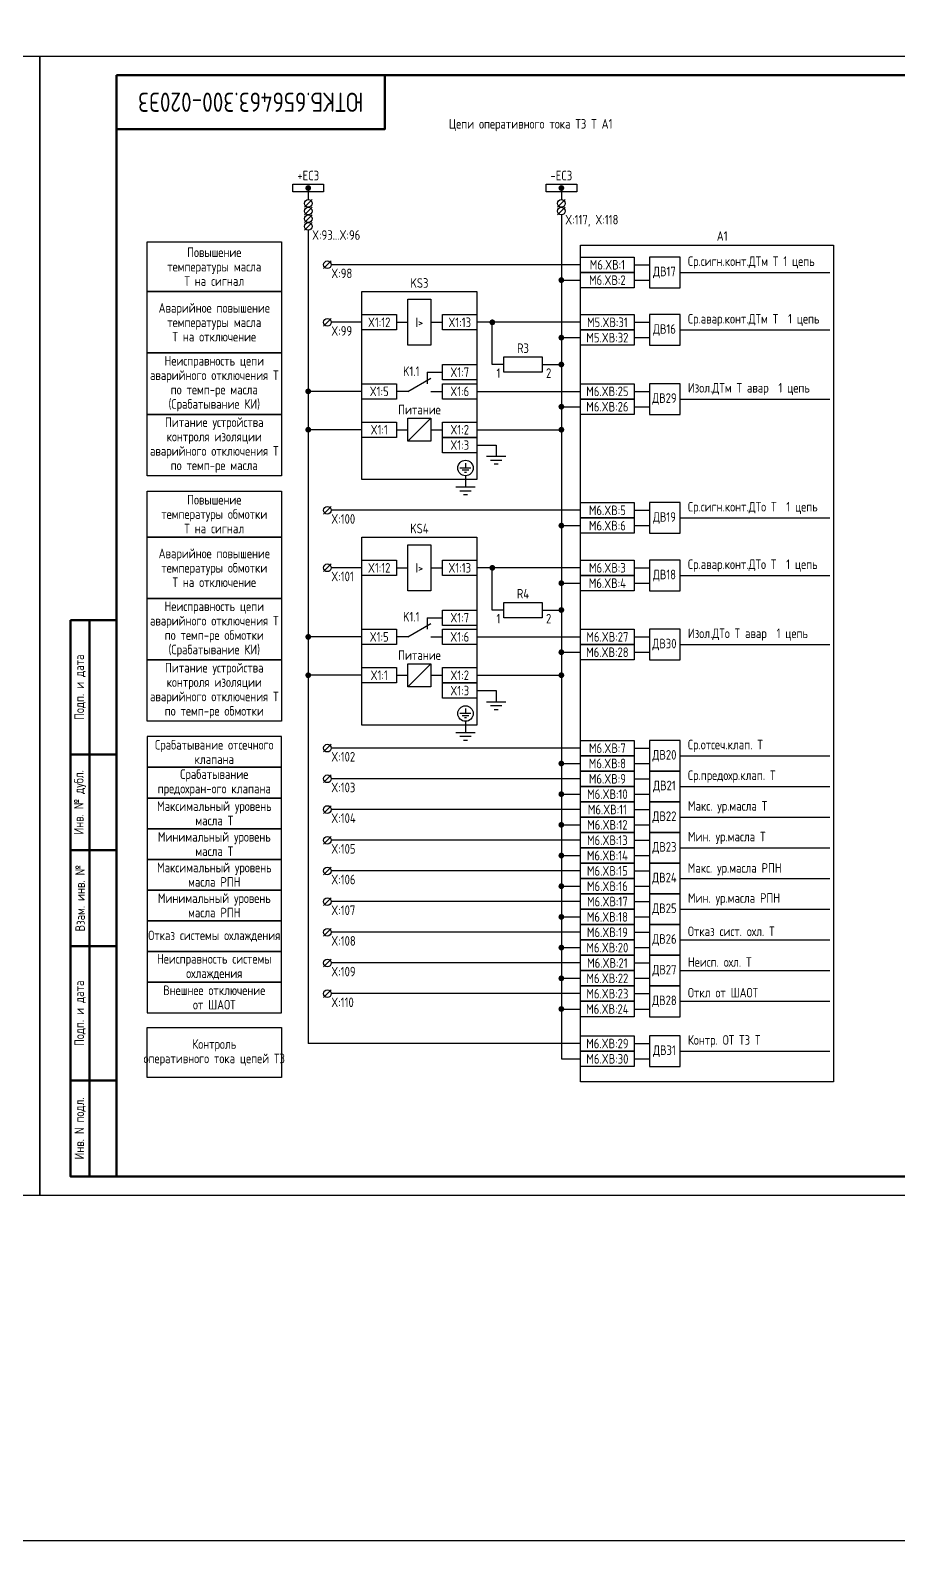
# Model space of a CAD drawing. Header units: millimetres. Extents: x -1117 to 5846, y -90 to 586.
# Drawn here: x 1257.5 to 1483.7, y -90 to 303.8 of the extents above; entities that cross this region are included whole.
import ezdxf

# ---------------------------------------------------------------- set-up
doc = ezdxf.new("R2010")
doc.units = ezdxf.units.MM
doc.styles.add('Gost_type_A', font='GOST_A.TTF')

# ---------------------------------------------------------------- blocks, each defined once
blk = doc.blocks.new('Формат_А3')
blk.add_lwpolyline([(-420, 297), (0, 297), (0, 0), (-420, 0)], close=True)
at = {"lineweight": 50}
blk.add_lwpolyline([(-400, 292), (-5, 292), (-5, 5), (-400, 5)], close=True, dxfattribs=at)
blk = doc.blocks.new('Штамп угловой верхний')
at = {"lineweight": 50}
blk.add_lwpolyline([(0, 0), (70, 0), (70, -14), (0, -14)], close=True, dxfattribs=at)
blk = doc.blocks.new('Штамп левый нижний')
at = {"lineweight": 50}
for points in [[(-12, 145), (-7, 145), (-7, 110), (-12, 110)], [(-7, 145), (0, 145), (0, 110), (-7, 110)], [(-12, 110), (-7, 110), (-7, 85), (-12, 85)], [(-7, 110), (0, 110), (0, 85), (-7, 85)], [(-12, 85), (-7, 85), (-7, 60), (-12, 60)], [(-7, 85), (0, 85), (0, 60), (-7, 60)], [(-12, 60), (-7, 60), (-7, 25), (-12, 25)], [(-7, 60), (0, 60), (0, 25), (-7, 25)], [(-12, 25), (-7, 25), (-7, 0), (-12, 0)], [(-7, 25), (0, 25), (0, 0), (-7, 0)]]:
    blk.add_lwpolyline(points, close=True, dxfattribs=at)
at = {"char_height": 2.5, "attachment_point": 5, "rotation": 90, "style": 'Gost_type_A'}
for s, insert, width in [('Подп. и дата', (-9.5, 127.5), 35), ('Инв. № дубл.', (-9.5, 97.5), 25), ('Взам. инв. №', (-9.5, 72.5), 25), ('Подп. и дата', (-9.5, 42.5), 35), ('Инв. N подл.', (-9.5, 12.5), 25)]:
    blk.add_mtext(s, dxfattribs=dict(at, insert=insert, width=width))
blk = doc.blocks.new('POINT')
at = {"const_width": 0.75}
blk.add_lwpolyline([(-0.375, 0, 1), (0.375, 0, 1)], format="xyb", close=True, dxfattribs=at)
blk = doc.blocks.new('Шинка')
blk.add_lwpolyline([(-4, 1), (4, 1), (4, -1), (-4, -1)], close=True)
blk.add_blockref('POINT', (0, 0))

msp = doc.modelspace()

# ---------------------------------------------------------------- linework, layer by layer
for p, q in [((1330, 262.62), (1330, 259.62)), ((1396, 262.62), (1396, 259.62)), ((1331, 259.62), (1329, 257.62)), ((1331, 257.62), (1329, 255.62)), ((1397, 259.62), (1395, 257.62)), ((1397, 257.62), (1395, 255.62)), ((1331, 255.62), (1329, 253.62)), ((1331, 253.62), (1329, 251.62)), ((1396, 255.62), (1396, 35.62)), ((1330, 251.62), (1330, 39.62)), ((1336, 243.62), (1334, 241.62)), ((1401, 242.62), (1336, 242.62)), ((1415, 242.62), (1419, 242.62)), ((1427, 240.62), (1466, 240.62)), ((1396, 238.62), (1401, 238.62)), ((1415, 238.62), (1419, 238.62)), ((1336, 228.62), (1334, 226.62)), ((1344, 227.62), (1336, 227.62)), ((1353, 227.62), (1356, 227.62)), ((1362, 227.62), (1365, 227.62)), ((1401, 227.62), (1374, 227.62)), ((1378, 216.62), (1378, 227.62)), ((1415, 227.62), (1419, 227.62)), ((1427, 225.62), (1466, 225.62)), ((1396, 223.62), (1401, 223.62)), ((1415, 223.62), (1419, 223.62)), ((1381, 216.62), (1378, 216.62)), ((1391, 216.62), (1396, 216.62)), ((1356, 209.62), (1362, 213.08)), ((1361, 214.62), (1365, 214.62)), ((1361, 214.62), (1361, 211.62)), ((1344, 209.62), (1330, 209.62)), ((1356, 209.62), (1353, 209.62)), ((1362, 209.62), (1365, 209.62)), ((1374, 209.62), (1401, 209.62)), ((1415, 209.62), (1419, 209.62)), ((1396, 205.62), (1401, 205.62)), ((1415, 205.62), (1419, 205.62)), ((1427, 207.62), (1466, 207.62)), ((1356, 196.62), (1362, 202.62)), ((1344, 199.62), (1330, 199.62)), ((1353, 199.62), (1356, 199.62)), ((1362, 199.62), (1365, 199.62)), ((1374, 199.62), (1396, 199.62)), ((1374, 195.62), (1379, 195.62)), ((1336, 179.62), (1334, 177.62)), ((1401, 178.62), (1336, 178.62)), ((1415, 178.62), (1419, 178.62)), ((1396, 174.62), (1401, 174.62)), ((1415, 174.62), (1419, 174.62)), ((1427, 176.62), (1466, 176.62)), ((1336, 164.62), (1334, 162.62)), ((1344, 163.62), (1336, 163.62)), ((1353, 163.62), (1356, 163.62)), ((1362, 163.62), (1365, 163.62)), ((1401, 163.62), (1374, 163.62)), ((1378, 152.62), (1378, 163.62)), ((1415, 163.62), (1419, 163.62)), ((1427, 161.62), (1466, 161.62)), ((1396, 159.62), (1401, 159.62)), ((1415, 159.62), (1419, 159.62)), ((1361, 150.62), (1365, 150.62)), ((1361, 150.62), (1361, 147.62)), ((1381, 152.62), (1378, 152.62)), ((1391, 152.62), (1396, 152.62)), ((1356, 145.62), (1362, 149.08)), ((1344, 145.62), (1330, 145.62)), ((1356, 145.62), (1353, 145.62)), ((1362, 145.62), (1365, 145.62)), ((1374, 145.62), (1401, 145.62)), ((1415, 145.62), (1419, 145.62)), ((1427, 143.62), (1466, 143.62)), ((1356, 132.62), (1362, 138.62)), ((1396, 141.62), (1401, 141.62)), ((1415, 141.62), (1419, 141.62)), ((1344, 135.62), (1330, 135.62)), ((1353, 135.62), (1356, 135.62)), ((1362, 135.62), (1365, 135.62)), ((1374, 135.62), (1396, 135.62)), ((1374, 131.62), (1379, 131.62)), ((1336, 117.62), (1334, 115.62)), ((1401, 116.62), (1336, 116.62)), ((1415, 116.62), (1419, 116.62)), ((1427, 114.62), (1466, 114.62)), ((1396, 112.62), (1401, 112.62)), ((1415, 112.62), (1419, 112.62)), ((1336, 109.62), (1334, 107.62)), ((1401, 108.62), (1336, 108.62)), ((1415, 108.62), (1419, 108.62)), ((1427, 106.62), (1466, 106.62)), ((1396, 104.62), (1401, 104.62)), ((1415, 104.62), (1419, 104.62)), ((1336, 101.62), (1334, 99.62)), ((1401, 100.62), (1336, 100.62)), ((1415, 100.62), (1419, 100.62)), ((1427, 98.62), (1466, 98.62)), ((1396, 96.62), (1401, 96.62)), ((1415, 96.62), (1419, 96.62)), ((1336, 93.62), (1334, 91.62)), ((1401, 92.62), (1336, 92.62)), ((1415, 92.62), (1419, 92.62)), ((1427, 90.62), (1466, 90.62)), ((1396, 88.62), (1401, 88.62)), ((1415, 88.62), (1419, 88.62)), ((1336, 85.62), (1334, 83.62)), ((1401, 84.62), (1336, 84.62)), ((1415, 84.62), (1419, 84.62)), ((1396, 80.62), (1401, 80.62)), ((1415, 80.62), (1419, 80.62)), ((1427, 82.62), (1466, 82.62)), ((1336, 77.62), (1334, 75.62)), ((1401, 76.62), (1336, 76.62)), ((1415, 76.62), (1419, 76.62)), ((1396, 72.62), (1401, 72.62)), ((1415, 72.62), (1419, 72.62)), ((1427, 74.62), (1466, 74.62)), ((1336, 69.62), (1334, 67.62)), ((1401, 68.62), (1336, 68.62)), ((1415, 68.62), (1419, 68.62)), ((1396, 64.62), (1401, 64.62)), ((1415, 64.62), (1419, 64.62)), ((1427, 66.62), (1466, 66.62)), ((1336, 61.62), (1334, 59.62)), ((1401, 60.62), (1336, 60.62)), ((1415, 60.62), (1419, 60.62)), ((1396, 56.62), (1401, 56.62)), ((1415, 56.62), (1419, 56.62)), ((1427, 58.62), (1466, 58.62)), ((1336, 53.62), (1334, 51.62)), ((1401, 52.62), (1336, 52.62)), ((1415, 52.62), (1419, 52.62)), ((1396, 48.62), (1401, 48.62)), ((1415, 48.62), (1419, 48.62)), ((1427, 50.62), (1466, 50.62)), ((1401, 39.62), (1330, 39.62)), ((1415, 39.62), (1419, 39.62)), ((1396, 35.62), (1401, 35.62)), ((1415, 35.62), (1419, 35.62)), ((1427, 37.62), (1466, 37.62))]:
    msp.add_line(p, q)
at = {"ltscale": 4.32}
for p, q in [((1379, 195.62), (1379, 192.62)), ((1372.42, 189.64), (1369.57, 189.64)), ((1371.85, 189.07), (1370.14, 189.07)), ((1371, 190.92), (1371, 189.64)), ((1381.5, 192.62), (1376.5, 192.62)), ((1380.5, 191.62), (1377.5, 191.62)), ((1379.5, 190.62), (1378.5, 190.62)), ((1371.28, 188.5), (1370.71, 188.5)), ((1371, 187.62), (1371, 184.62)), ((1373.5, 184.62), (1368.5, 184.62)), ((1372.5, 183.62), (1369.5, 183.62)), ((1371.5, 182.62), (1370.5, 182.62)), ((1379, 131.62), (1379, 128.62)), ((1371, 126.92), (1371, 125.64)), ((1381.5, 128.62), (1376.5, 128.62)), ((1380.5, 127.62), (1377.5, 127.62)), ((1379.5, 126.62), (1378.5, 126.62)), ((1372.42, 125.64), (1369.57, 125.64)), ((1371.85, 125.07), (1370.14, 125.07)), ((1371.28, 124.5), (1370.71, 124.5)), ((1371, 123.62), (1371, 120.62)), ((1373.5, 120.62), (1368.5, 120.62)), ((1372.5, 119.62), (1369.5, 119.62)), ((1371.5, 118.62), (1370.5, 118.62))]:
    msp.add_line(p, q, dxfattribs=at)
for points in [[(-1117.42, 586), (5845.64, 586), (5845.64, -90), (-1117.42, -90)], [(1323, 235.62), (1288, 235.62), (1288, 248.62), (1323, 248.62)], [(1401, 247.72), (1467, 247.72), (1467, 29.62), (1401, 29.62)], [(1401, 244.62), (1415, 244.62), (1415, 240.62), (1401, 240.62)], [(1401, 240.62), (1415, 240.62), (1415, 236.62), (1401, 236.62)], [(1323, 219.62), (1288, 219.62), (1288, 235.62), (1323, 235.62)], [(1344, 235.62), (1374, 235.62), (1374, 186.62), (1344, 186.62)], [(1356, 233.62), (1362, 233.62), (1362, 221.62), (1356, 221.62)], [(1344, 229.62), (1353, 229.62), (1353, 225.62), (1344, 225.62)], [(1365, 229.62), (1374, 229.62), (1374, 225.62), (1365, 225.62)], [(1401, 229.62), (1415, 229.62), (1415, 225.62), (1401, 225.62)], [(1401, 225.62), (1415, 225.62), (1415, 221.62), (1401, 221.62)], [(1323, 203.62), (1288, 203.62), (1288, 219.62), (1323, 219.62)], [(1365, 216.62), (1374, 216.62), (1374, 212.62), (1365, 212.62)], [(1381, 218.62), (1391, 218.62), (1391, 214.62), (1381, 214.62)], [(1344, 211.62), (1353, 211.62), (1353, 207.62), (1344, 207.62)], [(1365, 211.62), (1374, 211.62), (1374, 207.62), (1365, 207.62)], [(1401, 211.62), (1415, 211.62), (1415, 207.62), (1401, 207.62)], [(1401, 207.62), (1415, 207.62), (1415, 203.62), (1401, 203.62)], [(1323, 187.62), (1288, 187.62), (1288, 203.62), (1323, 203.62)], [(1344, 201.62), (1353, 201.62), (1353, 197.62), (1344, 197.62)], [(1356, 202.62), (1362, 202.62), (1362, 196.62), (1356, 196.62)], [(1365, 201.62), (1374, 201.62), (1374, 197.62), (1365, 197.62)], [(1365, 197.62), (1374, 197.62), (1374, 193.62), (1365, 193.62)], [(1323, 171.62), (1288, 171.62), (1288, 183.62), (1323, 183.62)], [(1401, 180.62), (1415, 180.62), (1415, 176.62), (1401, 176.62)], [(1401, 176.62), (1415, 176.62), (1415, 172.62), (1401, 172.62)], [(1323, 155.62), (1288, 155.62), (1288, 171.62), (1323, 171.62)], [(1344, 171.62), (1374, 171.62), (1374, 122.62), (1344, 122.62)], [(1356, 169.62), (1362, 169.62), (1362, 157.62), (1356, 157.62)], [(1344, 165.62), (1353, 165.62), (1353, 161.62), (1344, 161.62)], [(1365, 165.62), (1374, 165.62), (1374, 161.62), (1365, 161.62)], [(1401, 165.62), (1415, 165.62), (1415, 161.62), (1401, 161.62)], [(1401, 161.62), (1415, 161.62), (1415, 157.62), (1401, 157.62)], [(1323, 139.62), (1288, 139.62), (1288, 155.62), (1323, 155.62)], [(1381, 154.62), (1391, 154.62), (1391, 150.62), (1381, 150.62)], [(1365, 152.62), (1374, 152.62), (1374, 148.62), (1365, 148.62)], [(1344, 147.62), (1353, 147.62), (1353, 143.62), (1344, 143.62)], [(1365, 147.62), (1374, 147.62), (1374, 143.62), (1365, 143.62)], [(1401, 147.62), (1415, 147.62), (1415, 143.62), (1401, 143.62)], [(1401, 143.62), (1415, 143.62), (1415, 139.62), (1401, 139.62)], [(1323, 123.62), (1288, 123.62), (1288, 139.62), (1323, 139.62)], [(1356, 138.62), (1362, 138.62), (1362, 132.62), (1356, 132.62)], [(1344, 137.62), (1353, 137.62), (1353, 133.62), (1344, 133.62)], [(1365, 137.62), (1374, 137.62), (1374, 133.62), (1365, 133.62)], [(1365, 133.62), (1374, 133.62), (1374, 129.62), (1365, 129.62)], [(1401, 118.62), (1415, 118.62), (1415, 114.62), (1401, 114.62)], [(1401, 114.62), (1415, 114.62), (1415, 110.62), (1401, 110.62)], [(1401, 110.62), (1415, 110.62), (1415, 106.62), (1401, 106.62)], [(1401, 106.62), (1415, 106.62), (1415, 102.62), (1401, 102.62)], [(1401, 102.62), (1415, 102.62), (1415, 98.62), (1401, 98.62)], [(1401, 98.62), (1415, 98.62), (1415, 94.62), (1401, 94.62)], [(1401, 94.62), (1415, 94.62), (1415, 90.62), (1401, 90.62)], [(1401, 90.62), (1415, 90.62), (1415, 86.62), (1401, 86.62)], [(1401, 86.62), (1415, 86.62), (1415, 82.62), (1401, 82.62)], [(1401, 82.62), (1415, 82.62), (1415, 78.62), (1401, 78.62)], [(1401, 78.62), (1415, 78.62), (1415, 74.62), (1401, 74.62)], [(1401, 74.62), (1415, 74.62), (1415, 70.62), (1401, 70.62)], [(1401, 70.62), (1415, 70.62), (1415, 66.62), (1401, 66.62)], [(1401, 66.62), (1415, 66.62), (1415, 62.62), (1401, 62.62)], [(1401, 62.62), (1415, 62.62), (1415, 58.62), (1401, 58.62)], [(1401, 58.62), (1415, 58.62), (1415, 54.62), (1401, 54.62)], [(1401, 54.62), (1415, 54.62), (1415, 50.62), (1401, 50.62)], [(1401, 50.62), (1415, 50.62), (1415, 46.62), (1401, 46.62)], [(1323, 30.77), (1288, 30.77), (1288, 43.77), (1323, 43.77)], [(1401, 41.62), (1415, 41.62), (1415, 37.62), (1401, 37.62)], [(1401, 37.62), (1415, 37.62), (1415, 33.62), (1401, 33.62)]]:
    msp.add_lwpolyline(points, close=True)
at = {"ltscale": 4}
for points in [[(1419, 236.62), (1427, 236.62), (1427, 244.62), (1419, 244.62)], [(1419, 221.62), (1427, 221.62), (1427, 229.62), (1419, 229.62)], [(1419, 203.62), (1427, 203.62), (1427, 211.62), (1419, 211.62)], [(1419, 172.62), (1427, 172.62), (1427, 180.62), (1419, 180.62)], [(1419, 157.62), (1427, 157.62), (1427, 165.62), (1419, 165.62)], [(1419, 139.62), (1427, 139.62), (1427, 147.62), (1419, 147.62)], [(1419, 110.62), (1427, 110.62), (1427, 118.62), (1419, 118.62)], [(1419, 102.62), (1427, 102.62), (1427, 110.62), (1419, 110.62)], [(1419, 94.62), (1427, 94.62), (1427, 102.62), (1419, 102.62)], [(1419, 86.62), (1427, 86.62), (1427, 94.62), (1419, 94.62)], [(1419, 78.62), (1427, 78.62), (1427, 86.62), (1419, 86.62)], [(1419, 70.62), (1427, 70.62), (1427, 78.62), (1419, 78.62)], [(1419, 62.62), (1427, 62.62), (1427, 70.62), (1419, 70.62)], [(1419, 54.62), (1427, 54.62), (1427, 62.62), (1419, 62.62)], [(1419, 46.62), (1427, 46.62), (1427, 54.62), (1419, 54.62)], [(1419, 33.62), (1427, 33.62), (1427, 41.62), (1419, 41.62)]]:
    msp.add_lwpolyline(points, close=True, dxfattribs=at)
at = {"linetype": 'Continuous', "ltscale": 4}
for points in [[(1288, 111.62), (1323, 111.62), (1323, 119.62), (1288, 119.62)], [(1288, 103.62), (1323, 103.62), (1323, 111.62), (1288, 111.62)], [(1288, 95.62), (1323, 95.62), (1323, 103.62), (1288, 103.62)], [(1288, 87.62), (1323, 87.62), (1323, 95.62), (1288, 95.62)], [(1288, 79.62), (1323, 79.62), (1323, 87.62), (1288, 87.62)], [(1288, 71.62), (1323, 71.62), (1323, 79.62), (1288, 79.62)], [(1288, 63.62), (1323, 63.62), (1323, 71.62), (1288, 71.62)], [(1288, 55.62), (1323, 55.62), (1323, 63.62), (1288, 63.62)], [(1288, 47.62), (1323, 47.62), (1323, 55.62), (1288, 55.62)]]:
    msp.add_lwpolyline(points, close=True, dxfattribs=at)
for centre, radius in [((1330, 258.62), 1), ((1330, 256.62), 1), ((1396, 258.62), 1), ((1396, 256.62), 1), ((1330, 254.62), 1), ((1330, 252.62), 1), ((1335, 242.62), 1), ((1335, 227.62), 1), ((1371, 189.64), 2.02), ((1335, 178.62), 1), ((1335, 163.62), 1), ((1371, 125.64), 2.02), ((1335, 116.62), 1), ((1335, 108.62), 1), ((1335, 100.62), 1), ((1335, 92.62), 1), ((1335, 84.62), 1), ((1335, 76.62), 1), ((1335, 68.62), 1), ((1335, 60.62), 1), ((1335, 52.62), 1)]:
    msp.add_circle(centre, radius)

# ---------------------------------------------------------------- block references
at = {"color": 1}
for name, p in [('Формат_А3', (1260, 0)), ('Формат_А3', (1680, 0)), ('Штамп левый нижний', (1280, 5))]:
    msp.add_blockref(name, p, dxfattribs=at)
for name, p in [('Штамп угловой верхний', (1280, 292)), ('Шинка', (1330, 262.62)), ('Шинка', (1396, 262.62)), ('POINT', (1396, 238.62)), ('POINT', (1378, 227.62)), ('POINT', (1396, 223.62)), ('POINT', (1396, 216.62)), ('POINT', (1330, 209.62)), ('POINT', (1396, 205.62)), ('POINT', (1330, 199.62)), ('POINT', (1396, 199.62)), ('POINT', (1396, 174.62)), ('POINT', (1378, 163.62)), ('POINT', (1396, 159.62)), ('POINT', (1396, 152.62)), ('POINT', (1330, 145.62)), ('POINT', (1396, 141.62)), ('POINT', (1330, 135.62)), ('POINT', (1396, 135.62)), ('POINT', (1396, 112.62)), ('POINT', (1396, 104.62)), ('POINT', (1396, 96.62)), ('POINT', (1396, 88.62)), ('POINT', (1396, 80.62)), ('POINT', (1396, 72.62)), ('POINT', (1396, 64.62)), ('POINT', (1396, 56.62)), ('POINT', (1396, 48.62))]:
    msp.add_blockref(name, p)

# ---------------------------------------------------------------- texts
at = {"insert": (1315, 285), "char_height": 5, "width": 70, "attachment_point": 5, "rotation": 180, "style": 'Gost_type_A'}
msp.add_mtext('ЮТКБ.656463.300-020Э3', dxfattribs=at)
at = {"lineweight": 25, "insert": (1388, 279.02), "char_height": 2.5, "width": 145, "attachment_point": 5, "line_spacing_factor": 0.9, "style": 'Gost_type_A'}
msp.add_mtext('Цепи оперативного тока ТЗ Т А1', dxfattribs=at)
at = {"char_height": 2.5, "style": 'Gost_type_A'}
for s, insert, width, attachment_point in [('+EC3', (1330, 264.62), 10, 8), ('-EC3', (1396, 264.62), 10, 8), ('Ср.сигн.конт.ДТм Т 1 цепь', (1429, 241.62), 33.5881, 7), ('M6.XВ:1', (1408, 242.62), 14, 5), ('ДВ17', (1422.88, 240.62), 7.7588, 5), ('M6.XВ:2', (1408, 238.62), 14, 5), ('X1:12', (1348.5, 227.62), 9.0043, 5), ('I>', (1359, 227.62), 6.0044, 5), ('X1:13', (1369.5, 227.62), 9.0043, 5), ('M5.XВ:31', (1408, 227.62), 14, 5), ('Ср.авар.конт.ДТм Т  1 цепь', (1429, 226.62), 33.9495, 7), ('M5.XВ:32', (1408, 223.62), 14, 5), ('ДВ16', (1422.88, 225.62), 7.7588, 5), ('X1:7', (1369.5, 214.62), 9.0043, 5), ('X1:5', (1348.5, 209.62), 9.0043, 5), ('X1:6', (1369.5, 209.62), 9.0043, 5), ('M6.XВ:25', (1408, 209.62), 14, 5), ('ДВ29', (1422.88, 207.62), 7.7588, 5), ('Изол.ДТм Т авар  1 цепь', (1429, 208.62), 33.8688, 7), ('Питание', (1359, 203.62), 12, 8), ('M6.XВ:26', (1408, 205.62), 14, 5), ('X1:1', (1348.5, 199.62), 9.0043, 5), ('X1:2', (1369.5, 199.62), 9.0043, 5), ('X1:3', (1369.5, 195.62), 9.0043, 5), ('M6.XВ:5', (1408, 178.62), 14, 5), ('ДВ19', (1422.88, 176.62), 7.7588, 5), ('Ср.сигн.конт.ДТо Т  1 цепь', (1429, 177.62), 35.8064, 7), ('M6.XВ:6', (1408, 174.62), 14, 5), ('Ср.авар.конт.ДТо Т  1 цепь', (1429, 162.62), 34.5015, 7), ('X1:12', (1348.5, 163.62), 9.0043, 5), ('I>', (1359, 163.62), 6.0044, 5), ('X1:13', (1369.5, 163.62), 9.0043, 5), ('M6.XВ:3', (1408, 163.62), 14, 5), ('ДВ18', (1422.88, 161.62), 7.7588, 5), ('M6.XВ:4', (1408, 159.62), 14, 5), ('X1:7', (1369.5, 150.62), 9.0043, 5), ('X1:5', (1348.5, 145.62), 9.0043, 5), ('X1:6', (1369.5, 145.62), 9.0043, 5), ('M6.XВ:27', (1408, 145.62), 14, 5), ('Изол.ДТо Т авар  1 цепь', (1429, 144.62), 31.1195, 7), ('Питание', (1359, 139.62), 12, 8), ('M6.XВ:28', (1408, 141.62), 14, 5), ('ДВ30', (1422.88, 143.62), 7.7588, 5), ('X1:1', (1348.5, 135.62), 9.0043, 5), ('X1:2', (1369.5, 135.62), 9.0043, 5), ('X1:3', (1369.5, 131.62), 9.0043, 5), ('Ср.отсеч.клап. Т', (1429, 115.62), 27.8465, 7), ('M6.XВ:7', (1408, 116.62), 14, 5), ('ДВ20', (1422.88, 114.62), 7.7588, 5), ('M6.XВ:8', (1408, 112.62), 14, 5), ('Ср.предохр.клап. Т', (1429, 107.62), 27.8465, 7), ('M6.XВ:9', (1408, 108.62), 14, 5), ('ДВ21', (1422.88, 106.62), 7.7588, 5), ('M6.XВ:10', (1408, 104.62), 14, 5), ('Макс. ур.масла Т', (1429, 99.62), 27.8465, 7), ('M6.XВ:11', (1408, 100.62), 14, 5), ('ДВ22', (1422.88, 98.62), 7.7588, 5), ('M6.XВ:12', (1408, 96.62), 14, 5), ('Мин. ур.масла Т', (1429, 91.62), 27.8465, 7), ('M6.XВ:13', (1408, 92.62), 14, 5), ('ДВ23', (1422.88, 90.62), 7.7588, 5), ('M6.XВ:14', (1408, 88.62), 14, 5), ('M6.XВ:15', (1408, 84.62), 14, 5), ('ДВ24', (1422.88, 82.62), 7.7588, 5), ('M6.XВ:16', (1408, 80.62), 14, 5), ('Мин. ур.масла РПН', (1429, 75.62), 27.8465, 7), ('M6.XВ:17', (1408, 76.62), 14, 5), ('ДВ25', (1422.88, 74.62), 7.7588, 5), ('M6.XВ:18', (1408, 72.62), 14, 5), ('M6.XВ:19', (1408, 68.62), 14, 5), ('ДВ26', (1422.88, 66.62), 7.7588, 5), ('Отказ сист. охл. Т', (1429, 67.62), 27.8465, 7), ('M6.XВ:20', (1408, 64.62), 14, 5), ('M6.XВ:21', (1408, 60.62), 14, 5), ('ДВ27', (1422.88, 58.62), 7.7588, 5), ('Неисп. охл. Т', (1429, 59.62), 27.8465, 7), ('M6.XВ:22', (1408, 56.62), 14, 5), ('M6.XВ:23', (1408, 52.62), 14, 5), ('ДВ28', (1422.88, 50.62), 7.7588, 5), ('Откл от ШАОТ', (1429, 51.62), 27.8465, 7), ('M6.XВ:24', (1408, 48.62), 14, 5), ('M6.XВ:29', (1408, 39.62), 14, 5), ('Контр. ОТ ТЗ Т', (1429, 38.62), 27.8465, 7), ('M6.XВ:30', (1408, 35.62), 14, 5), ('ДВ31', (1422.88, 37.62), 7.7588, 5)]:
    msp.add_mtext(s, dxfattribs=dict(at, insert=insert, width=width, attachment_point=attachment_point))
at = {"char_height": 2.5, "line_spacing_factor": 0.9, "style": 'Gost_type_A'}
for s, insert, width, attachment_point in [('X:117, X:118', (1397, 255.62), 16, 1), ('X:93...X:96', (1331, 251.62), 16, 1), ('A1', (1437.94, 248.86), 73.8762, 8), ('Повышение\\Pтемпературы масла\\PТ на сигнал', (1305.5, 242.12), 35, 5), ('X:98', (1336, 241.62), 8, 1), ('KS3', (1359, 236.62), 30, 8), ('Аварийное повышение\\Pтемпературы масла\\PТ на отключение', (1305.5, 227.62), 35, 5), ('X:99', (1336, 226.62), 8, 1), ('R3', (1386, 219.62), 10, 8), ('Неисправность цепи аварийного отключения Т по темп-ре масла (Срабатывание КИ)', (1305.5, 211.62), 35, 5), ('K1.1', (1359, 213.62), 12, 9), ('{\\T0.9;1}', (1380, 215.62), 5, 3), ('{\\T0.9;2}', (1392, 215.62), 5, 1), ('Питание устройства контроля изоляции\\Pаварийного отключения Т по темп-ре масла', (1305.5, 195.62), 35, 5), ('Повышение\\Pтемпературы обмотки\\PТ на сигнал', (1305.5, 177.62), 35, 5), ('X:100', (1336, 177.62), 8, 1), ('KS4', (1359, 172.62), 30, 8), ('Аварийное повышение\\Pтемпературы обмотки\\PТ на отключение', (1305.5, 163.62), 35, 5), ('X:101', (1336, 162.62), 8, 1), ('R4', (1386, 155.62), 10, 8), ('Неисправность цепи аварийного отключения Т по темп-ре обмотки (Срабатывание КИ)', (1305.5, 147.62), 35, 5), ('K1.1', (1359, 149.62), 12, 9), ('{\\T0.9;1}', (1380, 151.62), 5, 3), ('{\\T0.9;2}', (1392, 151.62), 5, 1), ('Питание устройства контроля изоляции\\Pаварийного отключения Т по темп-ре обмотки ', (1305.5, 131.62), 35, 5), ('Срабатывание отсечного клапана', (1305.5, 115.62), 35, 5), ('X:102', (1336, 115.62), 8, 1), ('Срабатывание предохран-ого клапана', (1305.5, 107.62), 35, 5), ('X:103', (1336, 107.62), 8, 1), ('Максимальный уровень масла Т', (1305.5, 99.62), 35, 5), ('X:104', (1336, 99.62), 8, 1), ('Минимальный уровень масла Т', (1305.5, 91.62), 35, 5), ('X:105', (1336, 91.62), 8, 1), ('Максимальный уровень масла РПН', (1305.5, 83.62), 35, 5), ('X:106', (1336, 83.62), 8, 1), ('Минимальный уровень масла РПН', (1305.5, 75.62), 35, 5), ('X:107', (1336, 75.62), 8, 1), ('Отказ системы охлаждения', (1305.5, 67.62), 35, 5), ('X:108', (1336, 67.62), 8, 1), ('Неисправность системы охлаждения', (1305.5, 59.62), 35, 5), ('X:109', (1336, 59.62), 8, 1), ('Внешнее отключение\\Pот ШАОТ', (1305.5, 51.62), 35, 5), ('X:110', (1336, 51.62), 8, 1), ('Контроль\\Pоперативного тока цепей ТЗ', (1305.5, 37.27), 35, 5)]:
    msp.add_mtext(s, dxfattribs=dict(at, insert=insert, width=width, attachment_point=attachment_point))
at = {"color": 6, "insert": (1428.96, 86.64), "char_height": 2.5, "width": 26.9325, "attachment_point": 1, "style": 'Gost_type_A'}
msp.add_mtext('Макс. ур.масла РПН', dxfattribs=at)

doc.saveas('drawing.dxf')
